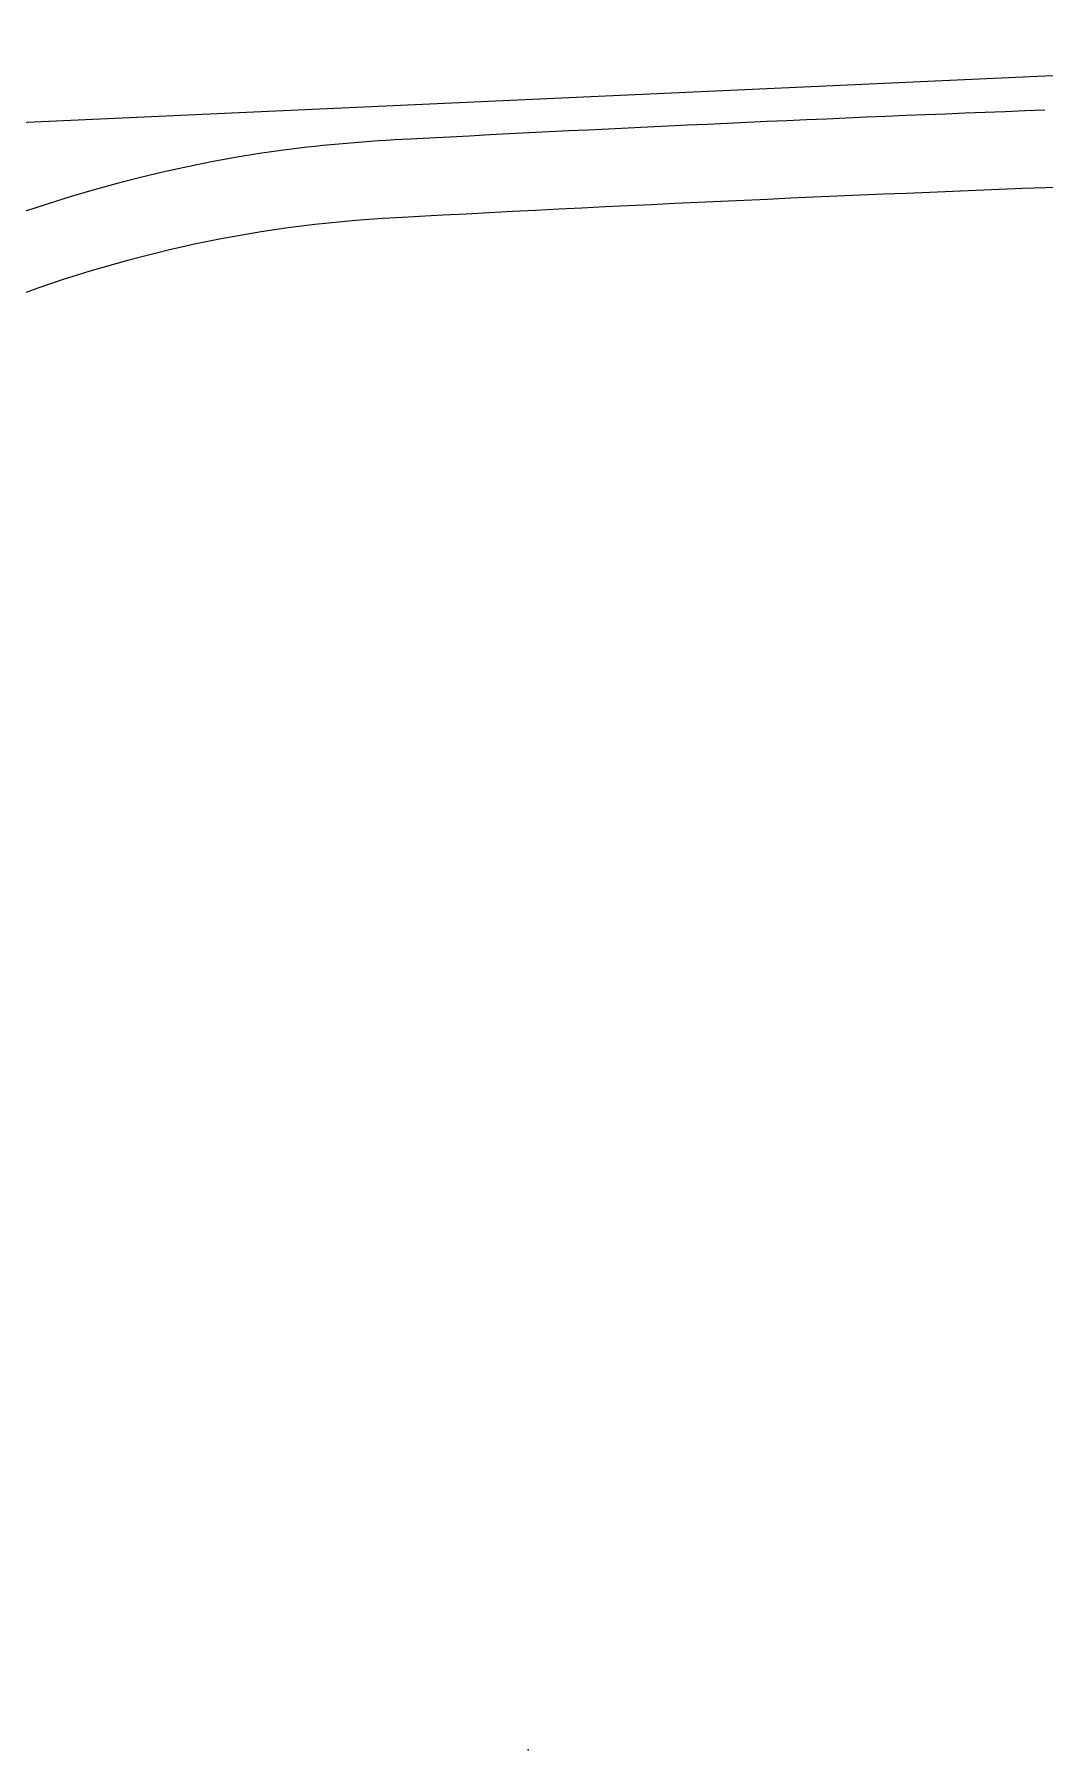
# Model space of a CAD drawing. Header units: inches. Extents: x -2 to 764, y -6 to 562.
# Drawn here: x 648.63 to 653.82, y 188.01 to 196.82 of the extents above; entities that cross this region are included whole.
import ezdxf

# ---------------------------------------------------------------- set-up
doc = ezdxf.new("R2010")
doc.units = ezdxf.units.IN
doc.header["$MEASUREMENT"] = 0
doc.layers.get('0').update_dxf_attribs({"true_color": 0xffffff})
doc.layers.add('SEAT', color=5, linetype='Continuous')

# ---------------------------------------------------------------- blocks, each defined once
blk = doc.blocks.new('3AAS38L01_0P')
at = {"layer": 'SEAT'}
blk.add_line((-7.6451, 8.1333), (7.3221, 8.8155), dxfattribs=at)
for centre, radius, start, end in [((10.8777, -207.3778), 215.9603, 92.182391, 93.048608), ((-0.2806, 1.1487), 7.1391, 97.87016, 160.75724), ((-0.2157, -0.0494), 8.3354, 92.69555, 97.18405), ((10.8405, -205.4919), 213.6755, 92.066522, 93.089961), ((-0.3345, 1.261), 6.6209, 92.96907, 131.50403)]:
    blk.add_arc(centre, radius, start, end, dxfattribs=at)
blk.add_point((0, 0), dxfattribs=at)

msp = doc.modelspace()

# ---------------------------------------------------------------- block references
msp.add_blockref('3AAS38L01_0P', (651.1689, 188.007))

doc.saveas('drawing.dxf')
